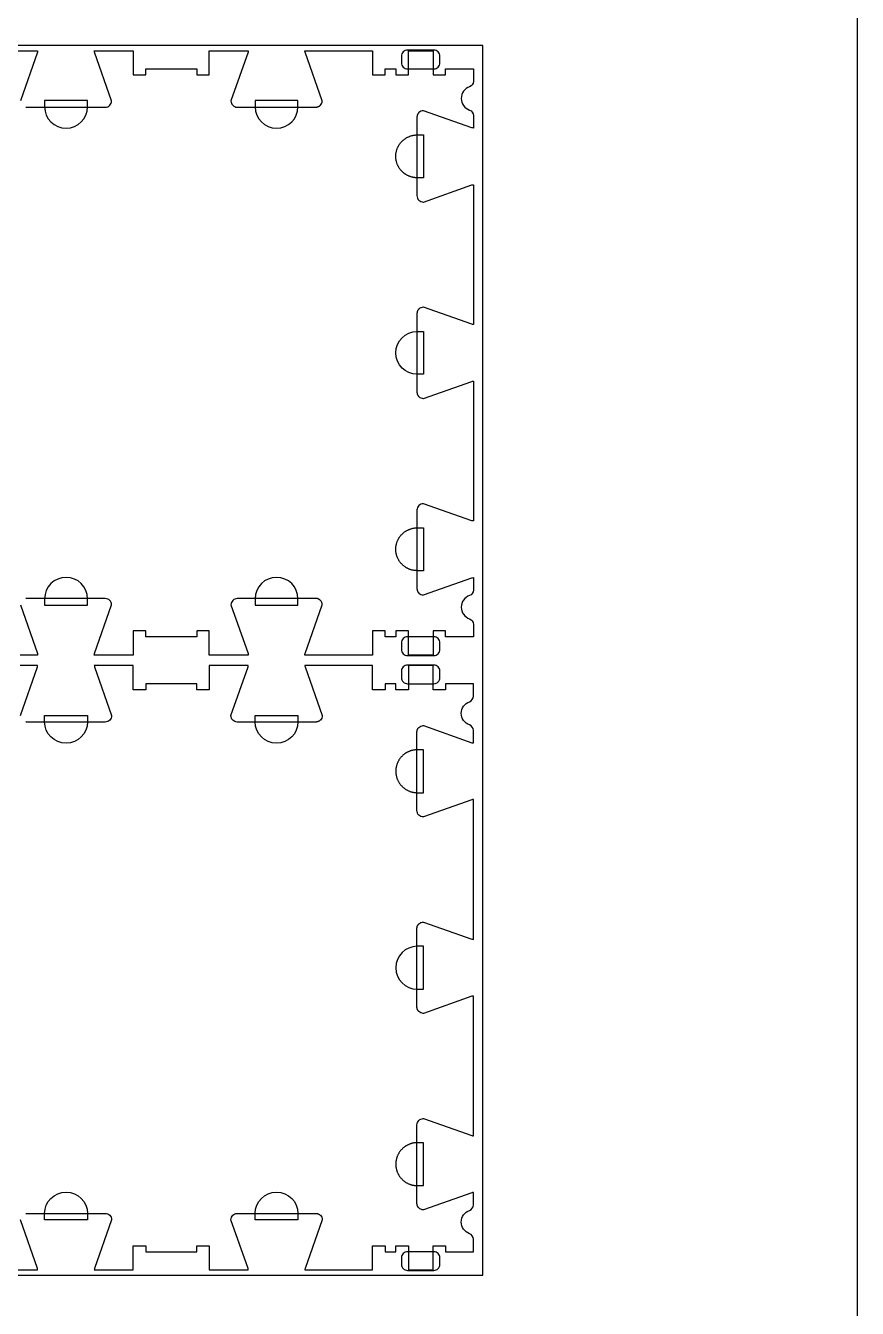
# Model space of a CAD drawing. Extents: x -10701 to -7518, y -27186 to -19593.
# Drawn here: x -8343 to -7518, y -21550 to -20277 of the extents above; entities that cross this region are included whole.
import ezdxf

# ---------------------------------------------------------------- set-up
doc = ezdxf.new("R2010")
doc.units = 0
for name, color, linetype in [('0_SHEET_SPRUCEPLY_2440X122', 1, 'CONTINUOUS'), ('4_ANYTOOL_CUTTHROUGH_OUTSI', 5, 'CONTINUOUS'), ('5_ANYTOOL_HALF_MILL_9MM_IN', 3, 'CONTINUOUS'), ('DONOTCUT', 18, 'CONTINUOUS')]:
    doc.layers.add(name, color=color, linetype=linetype)

msp = doc.modelspace()

# ---------------------------------------------------------------- linework, layer by layer
at = {"layer": '0_SHEET_SPRUCEPLY_2440X122'}
msp.add_lwpolyline([(-10329.7, -20296.7), (-10329.7, -21516.7), (-7889.7, -21516.7), (-7889.7, -20296.7)], close=True, dxfattribs=at)
at = {"layer": '4_ANYTOOL_CUTTHROUGH_OUTSI', "color": 5}
for points in [[(-8398.5, -20302), (-8331.3, -20302), (-8331.3, -20302, -0.061485), (-8331.5, -20303.4), (-8348.4, -20351.6)], [(-8343.2, -20357.9), (-8343.1, -20357.9), (-8342.9, -20357.9), (-8342.8, -20357.9), (-8342.6, -20357.9), (-8342.5, -20358), (-8342.3, -20358), (-8342.2, -20358), (-8264.2, -20358, 0.414214), (-8257.9, -20351.7), (-8257.9, -20351.7), (-8257.9, -20351.6), (-8274.8, -20303.4), (-8274.8, -20303.4, -0.061485), (-8275.1, -20302), (-8236.5, -20302), (-8236.5, -20325.7), (-8236.5, -20326), (-8224, -20326), (-8224, -20320), (-8173.5, -20320), (-8173.5, -20326), (-8161, -20326), (-8161, -20302), (-8122.4, -20302), (-8122.4, -20302, -0.061485), (-8122.6, -20303.4), (-8139.5, -20351.6), (-8139.5, -20351.7), (-8139.5, -20351.7), (-8139.5, -20351.7, 0.414214), (-8133.3, -20358), (-8055.3, -20358), (-8055.1, -20358), (-8055, -20358), (-8054.8, -20357.9), (-8054.7, -20357.9), (-8054.5, -20357.9), (-8054.4, -20357.9), (-8054.2, -20357.9), (-8054.1, -20357.8), (-8053.9, -20357.8), (-8053.8, -20357.8), (-8053.6, -20357.7), (-8053.5, -20357.7), (-8053.3, -20357.7), (-8053.2, -20357.6), (-8053, -20357.5), (-8052.9, -20357.5), (-8052.7, -20357.4), (-8052.6, -20357.4), (-8052.4, -20357.3), (-8052.3, -20357.2), (-8052.2, -20357.1), (-8052, -20357.1), (-8051.9, -20357), (-8051.8, -20356.9), (-8051.7, -20356.8), (-8051.5, -20356.7), (-8051.4, -20356.6), (-8051.3, -20356.5), (-8051.2, -20356.4), (-8051.1, -20356.3), (-8051, -20356.2), (-8050.8, -20356.1, 0.198912), (-8049, -20351.7), (-8049, -20351.7), (-8049, -20351.6), (-8065.9, -20303.4), (-8065.9, -20303.4, -0.061485), (-8066.2, -20302), (-7999, -20302), (-7999, -20326), (-7986.5, -20326), (-7986.5, -20320), (-7976, -20320), (-7976, -20326), (-7963.5, -20326), (-7963.5, -20302), (-7939, -20302), (-7939, -20326), (-7926.5, -20326), (-7926.5, -20320), (-7899, -20320), (-7899, -20332.4), (-7899, -20332.4, -0.317837), (-7902.8, -20337.8, 0.707107), (-7902.8, -20360.9, -0.317837), (-7899, -20366.3), (-7899, -20378.7, -0.061485), (-7900.4, -20378.5), (-7948.6, -20361.6), (-7948.7, -20361.6), (-7948.7, -20361.6), (-7948.7, -20361.6, 0.198912), (-7953.1, -20363.4), (-7953.2, -20363.5), (-7953.3, -20363.6), (-7953.4, -20363.7), (-7953.5, -20363.8), (-7953.6, -20364), (-7953.7, -20364.1), (-7953.8, -20364.2), (-7953.9, -20364.3), (-7954, -20364.5), (-7954.1, -20364.6), (-7954.2, -20364.7), (-7954.2, -20364.9), (-7954.3, -20365), (-7954.4, -20365.1), (-7954.4, -20365.3), (-7954.5, -20365.4), (-7954.5, -20365.6), (-7954.6, -20365.7), (-7954.7, -20365.9), (-7954.7, -20366), (-7954.7, -20366.2), (-7954.8, -20366.3), (-7954.8, -20366.5), (-7954.8, -20366.6), (-7954.9, -20366.8), (-7954.9, -20366.9), (-7954.9, -20367.1), (-7954.9, -20367.2), (-7955, -20367.4), (-7955, -20367.5), (-7955, -20367.7), (-7955, -20367.8), (-7955, -20445.8, 0.414214), (-7948.7, -20452.1), (-7948.7, -20452.1), (-7948.6, -20452.1), (-7900.4, -20435.2), (-7900.4, -20435.2, -0.061485), (-7899, -20434.9), (-7899, -20573.6, -0.061485), (-7900.4, -20573.4), (-7948.6, -20556.5), (-7948.7, -20556.5), (-7948.7, -20556.5), (-7948.7, -20556.5, 0.198912), (-7953.1, -20558.3), (-7953.2, -20558.4), (-7953.3, -20558.5), (-7953.4, -20558.6), (-7953.5, -20558.7), (-7953.6, -20558.9), (-7953.7, -20559), (-7953.8, -20559.1), (-7953.9, -20559.2), (-7954, -20559.4), (-7954.1, -20559.5), (-7954.2, -20559.6), (-7954.2, -20559.8), (-7954.3, -20559.9), (-7954.4, -20560), (-7954.4, -20560.2), (-7954.5, -20560.3), (-7954.5, -20560.5), (-7954.6, -20560.6), (-7954.7, -20560.8), (-7954.7, -20560.9), (-7954.7, -20561.1), (-7954.8, -20561.2), (-7954.8, -20561.4), (-7954.8, -20561.5), (-7954.9, -20561.7), (-7954.9, -20561.8), (-7954.9, -20562), (-7954.9, -20562.1), (-7955, -20562.3), (-7955, -20562.4), (-7955, -20562.6), (-7955, -20562.7), (-7955, -20640.7), (-7955, -20640.9), (-7955, -20641), (-7955, -20641.2), (-7954.9, -20641.3), (-7954.9, -20641.5), (-7954.9, -20641.6), (-7954.9, -20641.8), (-7954.8, -20641.9), (-7954.8, -20642.1), (-7954.8, -20642.2), (-7954.7, -20642.4), (-7954.7, -20642.5), (-7954.7, -20642.7), (-7954.6, -20642.8), (-7954.5, -20643), (-7954.5, -20643.1), (-7954.4, -20643.2), (-7954.4, -20643.4), (-7954.3, -20643.5), (-7954.2, -20643.7), (-7954.2, -20643.8), (-7954.1, -20643.9), (-7954, -20644.1), (-7953.9, -20644.2), (-7953.8, -20644.3), (-7953.7, -20644.4), (-7953.6, -20644.6), (-7953.5, -20644.7), (-7953.4, -20644.8), (-7953.3, -20644.9), (-7953.2, -20645), (-7953.1, -20645.1, 0.198912), (-7948.7, -20647), (-7948.7, -20647), (-7948.6, -20647), (-7900.4, -20630.1), (-7900.4, -20630.1, -0.061485), (-7899, -20629.8), (-7899, -20768.5, -0.061485), (-7900.4, -20768.3), (-7948.6, -20751.4), (-7948.7, -20751.4), (-7948.7, -20751.4), (-7948.7, -20751.4, 0.414214), (-7955, -20757.6), (-7955, -20835.6), (-7955, -20835.8), (-7955, -20835.9), (-7955, -20836.1), (-7954.9, -20836.2), (-7954.9, -20836.4), (-7954.9, -20836.5), (-7954.9, -20836.7), (-7954.8, -20836.8), (-7954.8, -20837), (-7954.8, -20837.1), (-7954.7, -20837.3), (-7954.7, -20837.4), (-7954.7, -20837.6), (-7954.6, -20837.7), (-7954.5, -20837.9), (-7954.5, -20838), (-7954.4, -20838.1), (-7954.4, -20838.3), (-7954.3, -20838.4), (-7954.2, -20838.6), (-7954.2, -20838.7), (-7954.1, -20838.8), (-7954, -20839), (-7953.9, -20839.1), (-7953.8, -20839.2), (-7953.7, -20839.3), (-7953.6, -20839.5), (-7953.5, -20839.6), (-7953.4, -20839.7), (-7953.3, -20839.8), (-7953.2, -20839.9), (-7953.1, -20840, 0.198912), (-7948.7, -20841.9), (-7948.7, -20841.9), (-7948.6, -20841.9), (-7900.4, -20825), (-7900.4, -20825, -0.061485), (-7899, -20824.7), (-7899, -20837.1, -0.317837), (-7902.8, -20842.5, 0.707107), (-7902.8, -20865.6, -0.317837), (-7899, -20871.1), (-7899, -20883.5), (-7926.5, -20883.5), (-7926.5, -20877.5), (-7939, -20877.5), (-7939, -20901.5), (-7963.5, -20901.5), (-7963.5, -20877.5), (-7976, -20877.5), (-7976, -20883.5), (-7986.5, -20883.5), (-7986.5, -20877.5), (-7999, -20877.5), (-7999, -20901.5), (-8066.2, -20901.5), (-8066.2, -20901.5, -0.061485), (-8065.9, -20900.1), (-8049, -20851.8), (-8049, -20851.8), (-8049, -20851.7), (-8049, -20851.7, 0.198912), (-8050.8, -20847.3), (-8051, -20847.2), (-8051.1, -20847.1), (-8051.2, -20847), (-8051.3, -20846.9), (-8051.4, -20846.8), (-8051.5, -20846.7), (-8051.7, -20846.6), (-8051.8, -20846.5), (-8051.9, -20846.4), (-8052, -20846.4), (-8052.2, -20846.3), (-8052.3, -20846.2), (-8052.4, -20846.1), (-8052.6, -20846.1), (-8052.7, -20846), (-8052.9, -20845.9), (-8053, -20845.9), (-8053.2, -20845.8), (-8053.3, -20845.8), (-8053.5, -20845.7), (-8053.6, -20845.7), (-8053.8, -20845.6), (-8053.9, -20845.6), (-8054.1, -20845.6), (-8054.2, -20845.6), (-8054.4, -20845.5), (-8054.5, -20845.5), (-8054.7, -20845.5), (-8054.8, -20845.5), (-8055, -20845.5), (-8055.1, -20845.5), (-8055.3, -20845.5), (-8133.3, -20845.5, 0.414214), (-8139.5, -20851.7), (-8139.5, -20851.8), (-8139.5, -20851.8), (-8122.6, -20900.1), (-8122.6, -20900.1, -0.061485), (-8122.4, -20901.5), (-8161, -20901.5), (-8161, -20877.5), (-8173.5, -20877.5), (-8173.5, -20883.5), (-8224, -20883.5), (-8224, -20877.5), (-8236.5, -20877.5), (-8236.5, -20901.5), (-8275.1, -20901.5), (-8275.1, -20901.5, -0.061485), (-8274.8, -20900.1), (-8257.9, -20851.8), (-8257.9, -20851.8), (-8257.9, -20851.7), (-8257.9, -20851.7, 0.414214), (-8264.2, -20845.5), (-8342.2, -20845.5), (-8342.3, -20845.5), (-8342.5, -20845.5), (-8342.6, -20845.5), (-8342.8, -20845.5), (-8342.9, -20845.5), (-8343.1, -20845.5), (-8343.2, -20845.6)], [(-8348.4, -20851.8), (-8331.5, -20900.1), (-8331.5, -20900.1, -0.061485), (-8331.3, -20901.5), (-8348.7, -20901.5)], [(-8348.4, -20961.6), (-8331.5, -20913.4), (-8331.5, -20913.4, 0.061485), (-8331.3, -20912), (-8348.7, -20912)], [(-8343.2, -21455.6), (-8343.1, -21455.5), (-8342.9, -21455.5), (-8342.8, -21455.5), (-8342.6, -21455.5), (-8342.5, -21455.5), (-8342.3, -21455.5), (-8342.2, -21455.5), (-8264.2, -21455.5, -0.414214), (-8257.9, -21461.7), (-8257.9, -21461.8), (-8257.9, -21461.8), (-8274.8, -21510.1), (-8274.8, -21510.1, 0.061485), (-8275.1, -21511.5), (-8236.5, -21511.5), (-8236.5, -21487.5), (-8224, -21487.5), (-8224, -21493.5), (-8173.5, -21493.5), (-8173.5, -21487.5), (-8161, -21487.5), (-8161, -21511.5), (-8122.4, -21511.5), (-8122.4, -21511.5, 0.061485), (-8122.6, -21510.1), (-8139.5, -21461.8), (-8139.5, -21461.8), (-8139.5, -21461.7), (-8139.5, -21461.7, -0.414214), (-8133.3, -21455.5), (-8055.3, -21455.5), (-8055.1, -21455.5), (-8055, -21455.5), (-8054.8, -21455.5), (-8054.7, -21455.5), (-8054.5, -21455.5), (-8054.4, -21455.5), (-8054.2, -21455.6), (-8054.1, -21455.6), (-8053.9, -21455.6), (-8053.8, -21455.6), (-8053.6, -21455.7), (-8053.5, -21455.7), (-8053.3, -21455.8), (-8053.2, -21455.8), (-8053, -21455.9), (-8052.9, -21455.9), (-8052.7, -21456), (-8052.6, -21456.1), (-8052.4, -21456.1), (-8052.3, -21456.2), (-8052.2, -21456.3), (-8052, -21456.4), (-8051.9, -21456.4), (-8051.8, -21456.5), (-8051.7, -21456.6), (-8051.5, -21456.7), (-8051.4, -21456.8), (-8051.3, -21456.9), (-8051.2, -21457), (-8051.1, -21457.1), (-8051, -21457.2), (-8050.8, -21457.3, -0.198912), (-8049, -21461.7), (-8049, -21461.8), (-8049, -21461.8), (-8065.9, -21510.1), (-8065.9, -21510.1, 0.061485), (-8066.2, -21511.5), (-7999, -21511.5), (-7999, -21487.5), (-7986.5, -21487.5), (-7986.5, -21493.5), (-7976, -21493.5), (-7976, -21487.5), (-7963.5, -21487.5), (-7963.5, -21511.5), (-7939, -21511.5), (-7939, -21487.5), (-7926.5, -21487.5), (-7926.5, -21493.5), (-7899, -21493.5), (-7899, -21481.1), (-7899, -21481.1, 0.317837), (-7902.8, -21475.6, -0.707107), (-7902.8, -21452.5, 0.317837), (-7899, -21447.1), (-7899, -21434.7, 0.061485), (-7900.4, -21435), (-7948.6, -21451.9), (-7948.7, -21451.9), (-7948.7, -21451.9), (-7948.7, -21451.9, -0.198912), (-7953.1, -21450), (-7953.2, -21449.9), (-7953.3, -21449.8), (-7953.4, -21449.7), (-7953.5, -21449.6), (-7953.6, -21449.5), (-7953.7, -21449.3), (-7953.8, -21449.2), (-7953.9, -21449.1), (-7954, -21449), (-7954.1, -21448.8), (-7954.2, -21448.7), (-7954.2, -21448.6), (-7954.3, -21448.4), (-7954.4, -21448.3), (-7954.4, -21448.1), (-7954.5, -21448), (-7954.5, -21447.9), (-7954.6, -21447.7), (-7954.7, -21447.6), (-7954.7, -21447.4), (-7954.7, -21447.3), (-7954.8, -21447.1), (-7954.8, -21447), (-7954.8, -21446.8), (-7954.9, -21446.7), (-7954.9, -21446.5), (-7954.9, -21446.4), (-7954.9, -21446.2), (-7955, -21446.1), (-7955, -21445.9), (-7955, -21445.8), (-7955, -21445.6), (-7955, -21367.6, -0.414214), (-7948.7, -21361.4), (-7948.7, -21361.4), (-7948.6, -21361.4), (-7900.4, -21378.3), (-7900.4, -21378.3, 0.061485), (-7899, -21378.5), (-7899, -21239.8, 0.061485), (-7900.4, -21240.1), (-7948.6, -21257), (-7948.7, -21257), (-7948.7, -21257), (-7948.7, -21257, -0.198912), (-7953.1, -21255.1), (-7953.2, -21255), (-7953.3, -21254.9), (-7953.4, -21254.8), (-7953.5, -21254.7), (-7953.6, -21254.6), (-7953.7, -21254.4), (-7953.8, -21254.3), (-7953.9, -21254.2), (-7954, -21254.1), (-7954.1, -21253.9), (-7954.2, -21253.8), (-7954.2, -21253.7), (-7954.3, -21253.5), (-7954.4, -21253.4), (-7954.4, -21253.2), (-7954.5, -21253.1), (-7954.5, -21253), (-7954.6, -21252.8), (-7954.7, -21252.7), (-7954.7, -21252.5), (-7954.7, -21252.4), (-7954.8, -21252.2), (-7954.8, -21252.1), (-7954.8, -21251.9), (-7954.9, -21251.8), (-7954.9, -21251.6), (-7954.9, -21251.5), (-7954.9, -21251.3), (-7955, -21251.2), (-7955, -21251), (-7955, -21250.9), (-7955, -21250.7), (-7955, -21172.7), (-7955, -21172.6), (-7955, -21172.4), (-7955, -21172.3), (-7954.9, -21172.1), (-7954.9, -21172), (-7954.9, -21171.8), (-7954.9, -21171.7), (-7954.8, -21171.5), (-7954.8, -21171.4), (-7954.8, -21171.2), (-7954.7, -21171.1), (-7954.7, -21170.9), (-7954.7, -21170.8), (-7954.6, -21170.6), (-7954.5, -21170.5), (-7954.5, -21170.3), (-7954.4, -21170.2), (-7954.4, -21170), (-7954.3, -21169.9), (-7954.2, -21169.8), (-7954.2, -21169.6), (-7954.1, -21169.5), (-7954, -21169.4), (-7953.9, -21169.2), (-7953.8, -21169.1), (-7953.7, -21169), (-7953.6, -21168.9), (-7953.5, -21168.7), (-7953.4, -21168.6), (-7953.3, -21168.5), (-7953.2, -21168.4), (-7953.1, -21168.3, -0.198912), (-7948.7, -21166.5), (-7948.7, -21166.5), (-7948.6, -21166.5), (-7900.4, -21183.4), (-7900.4, -21183.4, 0.061485), (-7899, -21183.6), (-7899, -21044.9, 0.061485), (-7900.4, -21045.2), (-7948.6, -21062.1), (-7948.7, -21062.1), (-7948.7, -21062.1), (-7948.7, -21062.1, -0.414214), (-7955, -21055.8), (-7955, -20977.8), (-7955, -20977.7), (-7955, -20977.5), (-7955, -20977.4), (-7954.9, -20977.2), (-7954.9, -20977.1), (-7954.9, -20976.9), (-7954.9, -20976.8), (-7954.8, -20976.6), (-7954.8, -20976.5), (-7954.8, -20976.3), (-7954.7, -20976.2), (-7954.7, -20976), (-7954.7, -20975.9), (-7954.6, -20975.7), (-7954.5, -20975.6), (-7954.5, -20975.4), (-7954.4, -20975.3), (-7954.4, -20975.1), (-7954.3, -20975), (-7954.2, -20974.9), (-7954.2, -20974.7), (-7954.1, -20974.6), (-7954, -20974.5), (-7953.9, -20974.3), (-7953.8, -20974.2), (-7953.7, -20974.1), (-7953.6, -20974), (-7953.5, -20973.8), (-7953.4, -20973.7), (-7953.3, -20973.6), (-7953.2, -20973.5), (-7953.1, -20973.4, -0.198912), (-7948.7, -20971.6), (-7948.7, -20971.6), (-7948.6, -20971.6), (-7900.4, -20988.5), (-7900.4, -20988.5, 0.061485), (-7899, -20988.7), (-7899, -20976.3, 0.317837), (-7902.8, -20970.9, -0.707107), (-7902.8, -20947.8, 0.317837), (-7899, -20942.4), (-7899, -20930), (-7926.5, -20930), (-7926.5, -20936), (-7939, -20936), (-7939, -20912), (-7963.5, -20912), (-7963.5, -20936), (-7976, -20936), (-7976, -20930), (-7986.5, -20930), (-7986.5, -20936), (-7999, -20936), (-7999, -20912), (-8066.2, -20912), (-8066.2, -20912, 0.061485), (-8065.9, -20913.4), (-8049, -20961.6), (-8049, -20961.7), (-8049, -20961.7), (-8049, -20961.7, -0.198912), (-8050.8, -20966.1), (-8051, -20966.2), (-8051.1, -20966.3), (-8051.2, -20966.4), (-8051.3, -20966.5), (-8051.4, -20966.6), (-8051.5, -20966.7), (-8051.7, -20966.8), (-8051.8, -20966.9), (-8051.9, -20967), (-8052, -20967.1), (-8052.2, -20967.1), (-8052.3, -20967.2), (-8052.4, -20967.3), (-8052.6, -20967.4), (-8052.7, -20967.4), (-8052.9, -20967.5), (-8053, -20967.5), (-8053.2, -20967.6), (-8053.3, -20967.7), (-8053.5, -20967.7), (-8053.6, -20967.7), (-8053.8, -20967.8), (-8053.9, -20967.8), (-8054.1, -20967.8), (-8054.2, -20967.9), (-8054.4, -20967.9), (-8054.5, -20967.9), (-8054.7, -20967.9), (-8054.8, -20967.9), (-8055, -20968), (-8055.1, -20968), (-8055.3, -20968), (-8133.3, -20968, -0.414214), (-8139.5, -20961.7), (-8139.5, -20961.7), (-8139.5, -20961.6), (-8122.6, -20913.4), (-8122.6, -20913.4, 0.061485), (-8122.4, -20912), (-8161, -20912), (-8161, -20936), (-8173.5, -20936), (-8173.5, -20930), (-8224, -20930), (-8224, -20936), (-8236.5, -20936), (-8236.5, -20912), (-8275.1, -20912), (-8275.1, -20912, 0.061485), (-8274.8, -20913.4), (-8257.9, -20961.6), (-8257.9, -20961.7), (-8257.9, -20961.7), (-8257.9, -20961.7, -0.414214), (-8264.2, -20968), (-8342.2, -20968), (-8342.3, -20968), (-8342.5, -20968), (-8342.6, -20967.9), (-8342.8, -20967.9), (-8342.9, -20967.9), (-8343.1, -20967.9), (-8343.2, -20967.9)], [(-8398.5, -21511.5), (-8331.3, -21511.5), (-8331.3, -21511.5, 0.061485), (-8331.5, -21510.1), (-8348.4, -21461.8)]]:
    msp.add_lwpolyline(points, format="xyb", dxfattribs=at)
at = {"layer": '5_ANYTOOL_HALF_MILL_9MM_IN', "color": 3}
for points in [[(-7964.3, -20301.5, 0.414214), (-7970.3, -20307.5), (-7970.3, -20314, 0.414214), (-7964.3, -20320), (-7938.1, -20320, 0.414214), (-7932.1, -20314), (-7932.1, -20307.5, 0.414214), (-7938.1, -20301.5)], [(-8324.4, -20357.7, 1), (-8281.9, -20357.7), (-8281.9, -20357.5), (-8281.9, -20351.5), (-8324.4, -20351.5), (-8324.4, -20357.5), (-8324.4, -20357.7)], [(-8115.5, -20357.7, 1), (-8073, -20357.7), (-8073, -20357.5), (-8073, -20351.5), (-8115.5, -20351.5), (-8115.5, -20357.5), (-8115.5, -20357.7)], [(-7954.7, -20623, -1), (-7954.7, -20580.5), (-7954.5, -20580.5), (-7948.5, -20580.5), (-7948.5, -20623), (-7954.5, -20623), (-7954.7, -20623)], [(-8281.9, -20845.7, 1), (-8324.4, -20845.7), (-8324.4, -20846), (-8324.4, -20852), (-8281.9, -20852), (-8281.9, -20846), (-8281.9, -20845.7)], [(-8073, -20845.7, 1), (-8115.5, -20845.7), (-8115.5, -20846), (-8115.5, -20852), (-8073, -20852), (-8073, -20846), (-8073, -20845.7)], [(-7964.3, -20883.5, 0.414214), (-7970.3, -20889.5), (-7970.3, -20896, 0.414214), (-7964.3, -20902), (-7938.1, -20902, 0.414214), (-7932.1, -20896), (-7932.1, -20889.5, 0.414214), (-7938.1, -20883.5)], [(-7964.3, -20911.5, 0.414214), (-7970.3, -20917.5), (-7970.3, -20924, 0.414214), (-7964.3, -20930), (-7938.1, -20930, 0.414214), (-7932.1, -20924), (-7932.1, -20917.5, 0.414214), (-7938.1, -20911.5)], [(-8281.9, -20967.7, -1), (-8324.4, -20967.7), (-8324.4, -20967.5), (-8324.4, -20961.5), (-8281.9, -20961.5), (-8281.9, -20967.5), (-8281.9, -20967.7)], [(-8073, -20967.7, -1), (-8115.5, -20967.7), (-8115.5, -20967.5), (-8115.5, -20961.5), (-8073, -20961.5), (-8073, -20967.5), (-8073, -20967.7)], [(-7954.7, -21190.5, 1), (-7954.7, -21233), (-7954.5, -21233), (-7948.5, -21233), (-7948.5, -21190.5), (-7954.5, -21190.5), (-7954.7, -21190.5)], [(-8324.4, -21455.7, -1), (-8281.9, -21455.7), (-8281.9, -21456), (-8281.9, -21462), (-8324.4, -21462), (-8324.4, -21456), (-8324.4, -21455.7)], [(-8115.5, -21455.7, -1), (-8073, -21455.7), (-8073, -21456), (-8073, -21462), (-8115.5, -21462), (-8115.5, -21456), (-8115.5, -21455.7)], [(-7964.3, -21493.5, 0.414214), (-7970.3, -21499.5), (-7970.3, -21506, 0.414214), (-7964.3, -21512), (-7938.1, -21512, 0.414214), (-7932.1, -21506), (-7932.1, -21499.5, 0.414214), (-7938.1, -21493.5)]]:
    msp.add_lwpolyline(points, format="xyb", close=True, dxfattribs=at)
for points in [[(-7954.7, -20428.1), (-7955.2, -20428.1), (-7955.7, -20428), (-7956.1, -20428), (-7956.6, -20428), (-7957.1, -20427.9), (-7957.6, -20427.9), (-7958.1, -20427.8), (-7958.6, -20427.7), (-7959.1, -20427.6), (-7959.6, -20427.5), (-7960.1, -20427.4), (-7960.6, -20427.2), (-7961.1, -20427.1), (-7961.6, -20426.9), (-7962, -20426.8), (-7962.5, -20426.6), (-7963, -20426.4), (-7963.5, -20426.2), (-7964, -20425.9), (-7964.5, -20425.7), (-7965, -20425.4), (-7965.4, -20425.2), (-7965.9, -20424.9), (-7966.3, -20424.6), (-7966.8, -20424.3), (-7967.2, -20424), (-7967.7, -20423.7), (-7968.1, -20423.3), (-7968.5, -20423), (-7968.9, -20422.6), (-7969.3, -20422.2), (-7969.7, -20421.8), (-7970.1, -20421.4), (-7970.5, -20421), (-7970.9, -20420.6), (-7971.2, -20420.2), (-7971.6, -20419.8), (-7971.9, -20419.3), (-7972.2, -20418.9), (-7972.5, -20418.4), (-7972.8, -20418), (-7973.1, -20417.5), (-7973.3, -20417), (-7973.6, -20416.6), (-7973.8, -20416.1), (-7974.1, -20415.6), (-7974.3, -20415.1), (-7974.5, -20414.6), (-7974.7, -20414.1), (-7974.8, -20413.7), (-7975, -20413.2), (-7975.1, -20412.7), (-7975.3, -20412.2), (-7975.4, -20411.7), (-7975.5, -20411.2), (-7975.6, -20410.7), (-7975.7, -20410.2), (-7975.8, -20409.7), (-7975.8, -20409.2), (-7975.9, -20408.7), (-7975.9, -20408.2), (-7975.9, -20407.8), (-7976, -20407.3), (-7976, -20406.8), (-7976, -20406.3), (-7975.9, -20405.9), (-7975.9, -20405.4), (-7975.9, -20404.9), (-7975.8, -20404.4), (-7975.8, -20403.9), (-7975.7, -20403.4), (-7975.6, -20402.9), (-7975.5, -20402.5), (-7975.4, -20402), (-7975.3, -20401.5), (-7975.1, -20401), (-7975, -20400.5), (-7974.8, -20400), (-7974.7, -20399.5), (-7974.5, -20399), (-7974.3, -20398.5), (-7974.1, -20398), (-7973.8, -20397.5), (-7973.6, -20397.1), (-7973.3, -20396.6), (-7973.1, -20396.1), (-7972.8, -20395.6), (-7972.5, -20395.2), (-7972.2, -20394.7), (-7971.9, -20394.3), (-7971.6, -20393.9), (-7971.2, -20393.4), (-7970.9, -20393), (-7970.5, -20392.6), (-7970.1, -20392.2), (-7969.7, -20391.8), (-7969.3, -20391.4), (-7968.9, -20391), (-7968.5, -20390.7), (-7968.1, -20390.3), (-7967.7, -20390), (-7967.2, -20389.6), (-7966.8, -20389.3), (-7966.3, -20389), (-7965.9, -20388.7), (-7965.4, -20388.5), (-7965, -20388.2), (-7964.5, -20387.9), (-7964, -20387.7), (-7963.5, -20387.5), (-7963, -20387.3), (-7962.5, -20387.1), (-7962, -20386.9), (-7961.6, -20386.7), (-7961.1, -20386.5), (-7960.6, -20386.4), (-7960.1, -20386.2), (-7959.6, -20386.1), (-7959.1, -20386), (-7958.6, -20385.9), (-7958.1, -20385.8), (-7957.6, -20385.8), (-7957.1, -20385.7), (-7956.6, -20385.7), (-7956.1, -20385.6), (-7955.7, -20385.6), (-7955.2, -20385.6), (-7954.7, -20385.6), (-7954.5, -20385.6), (-7948.5, -20385.6), (-7948.5, -20428.1), (-7954.5, -20428.1), (-7954.7, -20428.1)], [(-7954.7, -20817.9), (-7955.2, -20817.9), (-7955.7, -20817.8), (-7956.1, -20817.8), (-7956.6, -20817.8), (-7957.1, -20817.7), (-7957.6, -20817.7), (-7958.1, -20817.6), (-7958.6, -20817.5), (-7959.1, -20817.4), (-7959.6, -20817.3), (-7960.1, -20817.2), (-7960.6, -20817), (-7961.1, -20816.9), (-7961.6, -20816.7), (-7962, -20816.6), (-7962.5, -20816.4), (-7963, -20816.2), (-7963.5, -20816), (-7964, -20815.7), (-7964.5, -20815.5), (-7965, -20815.2), (-7965.4, -20815), (-7965.9, -20814.7), (-7966.3, -20814.4), (-7966.8, -20814.1), (-7967.2, -20813.8), (-7967.7, -20813.5), (-7968.1, -20813.1), (-7968.5, -20812.8), (-7968.9, -20812.4), (-7969.3, -20812), (-7969.7, -20811.6), (-7970.1, -20811.2), (-7970.5, -20810.8), (-7970.9, -20810.4), (-7971.2, -20810), (-7971.6, -20809.6), (-7971.9, -20809.1), (-7972.2, -20808.7), (-7972.5, -20808.2), (-7972.8, -20807.8), (-7973.1, -20807.3), (-7973.3, -20806.8), (-7973.6, -20806.4), (-7973.8, -20805.9), (-7974.1, -20805.4), (-7974.3, -20804.9), (-7974.5, -20804.4), (-7974.7, -20803.9), (-7974.8, -20803.5), (-7975, -20803), (-7975.1, -20802.5), (-7975.3, -20802), (-7975.4, -20801.5), (-7975.5, -20801), (-7975.6, -20800.5), (-7975.7, -20800), (-7975.8, -20799.5), (-7975.8, -20799), (-7975.9, -20798.5), (-7975.9, -20798), (-7975.9, -20797.6), (-7976, -20797.1), (-7976, -20796.6), (-7976, -20796.1), (-7975.9, -20795.7), (-7975.9, -20795.2), (-7975.9, -20794.7), (-7975.8, -20794.2), (-7975.8, -20793.7), (-7975.7, -20793.2), (-7975.6, -20792.7), (-7975.5, -20792.3), (-7975.4, -20791.8), (-7975.3, -20791.3), (-7975.1, -20790.8), (-7975, -20790.3), (-7974.8, -20789.8), (-7974.7, -20789.3), (-7974.5, -20788.8), (-7974.3, -20788.3), (-7974.1, -20787.8), (-7973.8, -20787.3), (-7973.6, -20786.9), (-7973.3, -20786.4), (-7973.1, -20785.9), (-7972.8, -20785.4), (-7972.5, -20785), (-7972.2, -20784.5), (-7971.9, -20784.1), (-7971.6, -20783.7), (-7971.2, -20783.2), (-7970.9, -20782.8), (-7970.5, -20782.4), (-7970.1, -20782), (-7969.7, -20781.6), (-7969.3, -20781.2), (-7968.9, -20780.8), (-7968.5, -20780.5), (-7968.1, -20780.1), (-7967.7, -20779.8), (-7967.2, -20779.4), (-7966.8, -20779.1), (-7966.3, -20778.8), (-7965.9, -20778.5), (-7965.4, -20778.3), (-7965, -20778), (-7964.5, -20777.7), (-7964, -20777.5), (-7963.5, -20777.3), (-7963, -20777.1), (-7962.5, -20776.9), (-7962, -20776.7), (-7961.6, -20776.5), (-7961.1, -20776.3), (-7960.6, -20776.2), (-7960.1, -20776), (-7959.6, -20775.9), (-7959.1, -20775.8), (-7958.6, -20775.7), (-7958.1, -20775.6), (-7957.6, -20775.6), (-7957.1, -20775.5), (-7956.6, -20775.5), (-7956.1, -20775.4), (-7955.7, -20775.4), (-7955.2, -20775.4), (-7954.7, -20775.4), (-7954.5, -20775.4), (-7948.5, -20775.4), (-7948.5, -20817.9), (-7954.5, -20817.9), (-7954.7, -20817.9)], [(-7954.7, -20995.6), (-7955.2, -20995.6), (-7955.7, -20995.6), (-7956.1, -20995.6), (-7956.6, -20995.7), (-7957.1, -20995.7), (-7957.6, -20995.8), (-7958.1, -20995.8), (-7958.6, -20995.9), (-7959.1, -20996), (-7959.6, -20996.1), (-7960.1, -20996.2), (-7960.6, -20996.4), (-7961.1, -20996.5), (-7961.6, -20996.7), (-7962, -20996.9), (-7962.5, -20997.1), (-7963, -20997.3), (-7963.5, -20997.5), (-7964, -20997.7), (-7964.5, -20997.9), (-7965, -20998.2), (-7965.4, -20998.5), (-7965.9, -20998.7), (-7966.3, -20999), (-7966.8, -20999.3), (-7967.2, -20999.6), (-7967.7, -21000), (-7968.1, -21000.3), (-7968.5, -21000.7), (-7968.9, -21001), (-7969.3, -21001.4), (-7969.7, -21001.8), (-7970.1, -21002.2), (-7970.5, -21002.6), (-7970.9, -21003), (-7971.2, -21003.4), (-7971.6, -21003.9), (-7971.9, -21004.3), (-7972.2, -21004.7), (-7972.5, -21005.2), (-7972.8, -21005.6), (-7973.1, -21006.1), (-7973.3, -21006.6), (-7973.6, -21007.1), (-7973.8, -21007.5), (-7974.1, -21008), (-7974.3, -21008.5), (-7974.5, -21009), (-7974.7, -21009.5), (-7974.8, -21010), (-7975, -21010.5), (-7975.1, -21011), (-7975.3, -21011.5), (-7975.4, -21012), (-7975.5, -21012.5), (-7975.6, -21012.9), (-7975.7, -21013.4), (-7975.8, -21013.9), (-7975.8, -21014.4), (-7975.9, -21014.9), (-7975.9, -21015.4), (-7975.9, -21015.9), (-7976, -21016.3), (-7976, -21016.8), (-7976, -21017.3), (-7975.9, -21017.8), (-7975.9, -21018.2), (-7975.9, -21018.7), (-7975.8, -21019.2), (-7975.8, -21019.7), (-7975.7, -21020.2), (-7975.6, -21020.7), (-7975.5, -21021.2), (-7975.4, -21021.7), (-7975.3, -21022.2), (-7975.1, -21022.7), (-7975, -21023.2), (-7974.8, -21023.7), (-7974.7, -21024.1), (-7974.5, -21024.6), (-7974.3, -21025.1), (-7974.1, -21025.6), (-7973.8, -21026.1), (-7973.6, -21026.6), (-7973.3, -21027), (-7973.1, -21027.5), (-7972.8, -21028), (-7972.5, -21028.4), (-7972.2, -21028.9), (-7971.9, -21029.3), (-7971.6, -21029.8), (-7971.2, -21030.2), (-7970.9, -21030.6), (-7970.5, -21031), (-7970.1, -21031.4), (-7969.7, -21031.8), (-7969.3, -21032.2), (-7968.9, -21032.6), (-7968.5, -21033), (-7968.1, -21033.3), (-7967.7, -21033.7), (-7967.2, -21034), (-7966.8, -21034.3), (-7966.3, -21034.6), (-7965.9, -21034.9), (-7965.4, -21035.2), (-7965, -21035.4), (-7964.5, -21035.7), (-7964, -21035.9), (-7963.5, -21036.2), (-7963, -21036.4), (-7962.5, -21036.6), (-7962, -21036.8), (-7961.6, -21036.9), (-7961.1, -21037.1), (-7960.6, -21037.2), (-7960.1, -21037.4), (-7959.6, -21037.5), (-7959.1, -21037.6), (-7958.6, -21037.7), (-7958.1, -21037.8), (-7957.6, -21037.9), (-7957.1, -21037.9), (-7956.6, -21038), (-7956.1, -21038), (-7955.7, -21038), (-7955.2, -21038.1), (-7954.7, -21038.1), (-7954.5, -21038.1), (-7948.5, -21038.1), (-7948.5, -20995.6), (-7954.5, -20995.6), (-7954.7, -20995.6)], [(-7954.7, -21385.4), (-7955.2, -21385.4), (-7955.7, -21385.4), (-7956.1, -21385.4), (-7956.6, -21385.5), (-7957.1, -21385.5), (-7957.6, -21385.6), (-7958.1, -21385.6), (-7958.6, -21385.7), (-7959.1, -21385.8), (-7959.6, -21385.9), (-7960.1, -21386), (-7960.6, -21386.2), (-7961.1, -21386.3), (-7961.6, -21386.5), (-7962, -21386.7), (-7962.5, -21386.9), (-7963, -21387.1), (-7963.5, -21387.3), (-7964, -21387.5), (-7964.5, -21387.7), (-7965, -21388), (-7965.4, -21388.3), (-7965.9, -21388.5), (-7966.3, -21388.8), (-7966.8, -21389.1), (-7967.2, -21389.4), (-7967.7, -21389.8), (-7968.1, -21390.1), (-7968.5, -21390.5), (-7968.9, -21390.8), (-7969.3, -21391.2), (-7969.7, -21391.6), (-7970.1, -21392), (-7970.5, -21392.4), (-7970.9, -21392.8), (-7971.2, -21393.2), (-7971.6, -21393.7), (-7971.9, -21394.1), (-7972.2, -21394.5), (-7972.5, -21395), (-7972.8, -21395.4), (-7973.1, -21395.9), (-7973.3, -21396.4), (-7973.6, -21396.9), (-7973.8, -21397.3), (-7974.1, -21397.8), (-7974.3, -21398.3), (-7974.5, -21398.8), (-7974.7, -21399.3), (-7974.8, -21399.8), (-7975, -21400.3), (-7975.1, -21400.8), (-7975.3, -21401.3), (-7975.4, -21401.8), (-7975.5, -21402.3), (-7975.6, -21402.7), (-7975.7, -21403.2), (-7975.8, -21403.7), (-7975.8, -21404.2), (-7975.9, -21404.7), (-7975.9, -21405.2), (-7975.9, -21405.7), (-7976, -21406.1), (-7976, -21406.6), (-7976, -21407.1), (-7975.9, -21407.6), (-7975.9, -21408), (-7975.9, -21408.5), (-7975.8, -21409), (-7975.8, -21409.5), (-7975.7, -21410), (-7975.6, -21410.5), (-7975.5, -21411), (-7975.4, -21411.5), (-7975.3, -21412), (-7975.1, -21412.5), (-7975, -21413), (-7974.8, -21413.5), (-7974.7, -21413.9), (-7974.5, -21414.4), (-7974.3, -21414.9), (-7974.1, -21415.4), (-7973.8, -21415.9), (-7973.6, -21416.4), (-7973.3, -21416.8), (-7973.1, -21417.3), (-7972.8, -21417.8), (-7972.5, -21418.2), (-7972.2, -21418.7), (-7971.9, -21419.1), (-7971.6, -21419.6), (-7971.2, -21420), (-7970.9, -21420.4), (-7970.5, -21420.8), (-7970.1, -21421.2), (-7969.7, -21421.6), (-7969.3, -21422), (-7968.9, -21422.4), (-7968.5, -21422.8), (-7968.1, -21423.1), (-7967.7, -21423.5), (-7967.2, -21423.8), (-7966.8, -21424.1), (-7966.3, -21424.4), (-7965.9, -21424.7), (-7965.4, -21425), (-7965, -21425.2), (-7964.5, -21425.5), (-7964, -21425.7), (-7963.5, -21426), (-7963, -21426.2), (-7962.5, -21426.4), (-7962, -21426.6), (-7961.6, -21426.7), (-7961.1, -21426.9), (-7960.6, -21427), (-7960.1, -21427.2), (-7959.6, -21427.3), (-7959.1, -21427.4), (-7958.6, -21427.5), (-7958.1, -21427.6), (-7957.6, -21427.7), (-7957.1, -21427.7), (-7956.6, -21427.8), (-7956.1, -21427.8), (-7955.7, -21427.8), (-7955.2, -21427.9), (-7954.7, -21427.9), (-7954.5, -21427.9), (-7948.5, -21427.9), (-7948.5, -21385.4), (-7954.5, -21385.4), (-7954.7, -21385.4)]]:
    msp.add_lwpolyline(points, close=True, dxfattribs=at)
at = {"layer": 'DONOTCUT'}
msp.add_lwpolyline([(-10701.4, -27186.1), (-7518, -27186.1), (-7518, -19592.7), (-10701.4, -19592.7)], close=True, dxfattribs=at)

doc.saveas('drawing.dxf')
